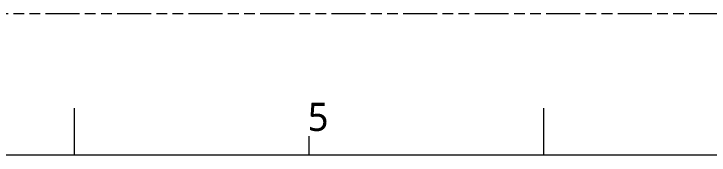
# Model space of a CAD drawing. Extents: x 2864 to 3941, y 2420 to 3182.
# Drawn here: x 3402.8 to 3597.2, y 3142.4 to 3181.8 of the extents above; entities that cross this region are included whole.
import ezdxf

# ---------------------------------------------------------------- set-up
doc = ezdxf.new("R2010")
doc.units = 0
doc.linetypes.add('PHANTOM', pattern=[29.5, 9.5, -1.5, 3, -1.5, 3, -1.5, 9.5])
doc.layers.get('0').update_dxf_attribs({"lineweight": 0})
doc.layers.add('DIM', color=100, linetype='Continuous', lineweight=15)
doc.layers.add('備註', color=1, linetype='Continuous', lineweight=0)
doc.styles.get("Standard").update_dxf_attribs({"font": 'simplex.shx', "height": 2.7})

msp = doc.modelspace()

# ---------------------------------------------------------------- linework, layer by layer
at = {"lineweight": 0}
for p, q in [((3419.728, 3142.389), (3419.728, 3155.517)), ((3551.002, 3142.389), (3551.002, 3155.517)), ((3485.365, 3142.389), (3485.365, 3147.64)), ((3908.067, 3142.389), (2894.632, 3142.389))]:
    msp.add_line(p, q, dxfattribs=at)
at = {"layer": '備註', "color": 2, "linetype": 'PHANTOM', "lineweight": 0}
msp.add_line((3941.156, 3181.787), (2864.435, 3181.787), dxfattribs=at)

# ---------------------------------------------------------------- texts
at = {"layer": 'DIM', "insert": (3484.935, 3157.004), "char_height": 7.87644, "width": 4.79541, "attachment_point": 1}
msp.add_mtext('{\\fMicrosoft JhengHei|b0|i0|c136|p0;\\C0;5}', dxfattribs=at)

doc.saveas('drawing.dxf')
